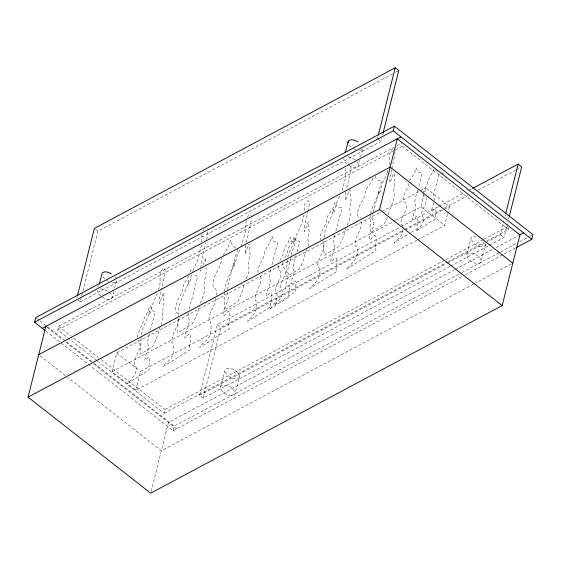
<?xml version="1.0" encoding="UTF-8"?>
<svg xmlns="http://www.w3.org/2000/svg" width="561" height="561" viewBox="0 0 561 561"><rect width="100%" height="100%" fill="white"/><g stroke="black" fill="none" stroke-linecap="round" stroke-linejoin="round"><path stroke-width="0.42" stroke-dasharray="2.81 2.1" d="M323.992 240.928L323.725 248.635L324.174 255.416L338.956 246.139L342.771 238.874L346.074 228.004M178.054 319.728L177.767 332.883L192.549 323.606L196.567 315.548L199.534 305.689M201.785 242.079L201.939 234.063M200.824 268.235L201.483 261.146L205.971 242.857M137.249 337.301C138.434 330.254 143.209 324.496 144.254 317.386C147.866 315.92 150.131 298.235 151.358 310.24L155.25 311.839L150.278 330.541M278.137 265.739L278.319 268.831C285.514 274.75 274.322 284.665 275.64 291.615L276.398 292.078C279.069 299.286 273.845 304.946 269.154 309.462L289.308 296.811L288.733 294.588L289.7 289.259L289.21 285.304L288.024 285.43L285.675 288.256L285.269 287.926C285.135 282.464 290.57 277.155 287.534 271.776L288.361 266.868L290.956 257.772M402.756 229.758C403.675 236.104 397.118 238.79 394.067 243.116L409.635 233.348M345.338 168.559L345.127 179.127L342.308 190.537M141.042 337.813L140.615 354.11L152.725 346.516L156.007 339.917L160.025 327.259M178.209 315.261C177.578 302.456 186.161 292.176 188.847 280.177C187.753 291.79 191.126 277.351 191.308 275.086M224.582 292.148L224.112 310.261L237.562 301.818L241.216 294.483L244.554 283.291M246.104 220.333L245.522 231.497L241.426 246.328M188.215 312.652L187.914 315.801C192.03 323.066 184.674 330.247 184.857 337.631L185.41 338.073L188.587 334.258L189.576 333.683L190.186 334.083L190.852 339.433L189.541 346.642L190.319 349.65L163.062 366.754C165.313 362.504 170.544 360.884 172.206 356.151C173.84 352.147 173.987 347.441 172.865 343.248L171.841 342.617C171.035 334.16 178.812 326.677 178.643 317.799M227.016 289.813L234.905 258.179L237.682 249.203M370.807 213.573C371.663 205.354 377.672 198.804 379.124 190.712L378.934 194.141L380.414 191.28L381.725 184.864L387.041 173.679M297.092 251.819L299.911 241.328L296.194 240.585L294.399 236.623L292.674 241.496L288.354 248.221L287.597 252.212L286.075 255.69A7.721 3.1 -54.8 0 0 284.294 258.642M287.211 259.995L286.671 271.019L287.043 276.58L299.146 268.978C303.585 262.709 303.936 254.736 307.547 248.06M324.09 237.527C324.111 227.177 331.663 219.113 333.613 209.253L333.402 213.019L334.188 212.296L335.029 209.877L336.474 202.823L340.541 194.828M370.73 214.302L370.127 226.553L370.533 232.724L383.99 224.281L387.462 217.668M141.463 334.854C142.185 326.278 148.132 319.321 149.689 310.948L149.394 314.518L150.797 311.664L152.185 305.065L157.255 293.852M201.497 244.841L198.089 259.308L193.04 270.542M408.969 183.622L407.062 188.931A8.471 3.401 -54.8 0 0 404.572 193.426L403.036 198.082L403.387 201.182C412.538 205.859 399.039 218.012 401.129 224.435L402.055 224.828L402.44 226.069M224.702 291.327C224.968 280.802 232.149 272.358 234.196 262.296L233.867 266.258L235.424 263.088L236.966 255.76L240.353 248.867M423.527 194.148L423.674 195.565L425.575 196.638M257.99 272.611L258.039 269.932L258.993 266.398L263.607 257.057L265.108 250.43L270.03 242.338L272.085 236.314L273.824 241.574L277.667 242.506C275.872 250.101 273.705 257.871 271.706 265.535M345.849 191.813L345.345 195.025L345.457 200.572L349.552 189.807M307.996 246.398L308.571 242.71L307.828 238.467L309.069 231.237L308.291 221.798L304.469 231.658L304.293 231.111L304.791 224.484L307.828 212.247M200.642 270.009L200.74 271.3L201.588 269.294M245.69 244.982L245.017 254.217L248.733 243.958M361.719 221.644C362.189 230.227 353.781 237.759 355.057 245.69L356.228 246.181C360.814 256.349 352.336 262.948 346.144 269.28L376.094 250.487L375.106 247.731L376.291 240.809L375.33 235.844L374.629 235.522L373.542 236.16L370.12 240.073L369.489 239.708C368.984 232.682 376.943 225.515 372.062 218.846L372.539 214.723M307.989 211.42L309.251 204.716L308.732 201.462L307.835 200.635C303.704 202.24 304.174 207.507 304.483 211.076M216.343 295.324C217.486 292.12 216.371 288.55 213.166 287.162L213.04 284.693C212.928 274.967 221.357 267.667 221.819 257.934M206.658 239.484L207.773 233.642L207.612 231.202M304.062 214.765L301.895 223.439L297.113 233.502L295.507 240.683L294.595 241.854L294.77 238.769L293.726 242.548L287.737 256.615M389.299 164.78C391.157 159.415 387.181 151.365 393.647 148.342M418.836 186.147L422.237 173.174L417.805 172.052L416.395 167.991L414.306 173.363L409.565 180.74M291.643 255.311C290.479 251.083 299.525 241.525 291.559 241.63L290.079 237.163L288.326 242.289L284.651 247.962L282.87 254.792L279.574 261.272M387.223 172.921L387.946 169.871M215.712 298.501C215.326 306.46 207.689 313.185 209.183 321.018L210.305 321.705C211.7 327.168 211.441 333.409 208.306 338.234C206.041 342.049 201.469 343.486 199.541 347.532L229.491 328.739L228.636 325.436L230.073 317.512L229.344 311.635L228.678 311.194L227.591 311.825L224.091 316.025L223.488 315.534C223.292 307.421 231.37 299.525 226.847 291.545M160.937 291.727L159.527 298.382L159.429 303.676L163.56 292.604L163.931 303.648L162.424 311.93L162.978 316.937L161.182 324.454M246.293 242.555L251.026 222.198L251.272 217.724M96.829 360.632L57.741 330.022L58.681 326.285L393.864 147.375M76.836 298.263L77.257 296.58M77.811 300.03L80.174 301.881L81.443 296.832M81.654 295.991L82.712 291.783M82.923 290.942L97.944 231.16L392.581 73.891M98.624 286.496L99.052 284.799M102.207 297.218C104.977 298.761 108.925 300.626 111.828 298.466L113.792 291.573M114.647 288.179L116.562 280.542L115.152 282.141L112.151 282.407M416.893 240.234L135.748 390.302L112.046 371.74L116.786 352.883L380.933 211.883M135.748 390.302L140.488 371.438L404.635 230.445M97.509 361.165L164.029 413.254L164.969 409.516L445.315 259.876M151.119 491.485L168.454 422.461L454.277 269.897M88.428 364.426L173.118 430.743L174.289 426.072L461.065 273.004M449.943 266.412L203.124 398.156L199.576 395.379L217.338 324.651L400.14 227.079M203.124 398.156L220.887 327.435L403.689 229.863M220.508 387.013L225.242 369.089C230.473 366.277 238.825 370.996 239.512 376.817L234.779 394.734C229.547 397.553 221.195 392.833 220.508 387.013L220.978 386.066C226.209 383.247 234.561 387.967 235.248 393.787M348.388 165.116C351.158 166.659 355.106 168.524 358.009 166.365L359.755 160.32M360.611 156.926L362.743 148.441L361.333 150.039L358.325 150.306M377.434 138.539L377.862 136.856M80.174 301.881L380.989 141.316L381.838 137.95M382.679 134.584L383.107 132.901M395.239 149.871L402.195 146.162L402.567 144.668M395.512 220.438L420.995 206.834L423.878 195.354M424.705 192.072L425.736 187.97L449.438 206.532L447.79 213.096M417.665 239.82L444.698 225.389L447.58 213.909M485.658 243.537L480.959 262.639C475.728 265.451 467.376 260.732 466.689 254.911L471.422 236.987L473.708 236.027L477.229 236.483M485.728 242.633L500.384 234.814L503.771 221.343M505.04 216.287L505.461 214.604M489.283 245.416L503.939 237.591L507.319 224.12M508.589 219.071L509.016 217.388M486.857 240.935L508.483 229.393L509.044 227.149M190.242 272.155L191.364 268.992L192.353 271.678M372.728 178.307L371.698 181.175L366.417 188.889L365.281 191.883L364.664 196.027L362.553 200.845A10.701 4.299 -54.8 0 0 359.405 206.518L357.469 212.402L357.525 215.312L357.904 216.315L360.73 217.913M434.011 168.644C431.682 174.226 428.183 179.155 426.795 185.151A7.202 2.889 -54.8 0 0 424.684 188.973L423.373 192.928M282.793 262.611L282.407 264.028L282.723 266.854C290.738 271.468 279.027 281.888 280.668 288.052L281.517 288.41C284.757 295.451 278.712 300.724 274.238 305.079L295.85 291.51L295.135 289.525L295.991 284.532L295.296 280.949L294.006 281.173L291.538 283.999L291.082 283.733C290.717 278.663 296.46 273.495 292.94 268.677L293.662 264.091L296.152 255.479M158.188 289.953C162.522 283.298 156.856 272.646 163.98 267.948L164.822 269L165.193 272.835L161.386 290.1M346.81 187.907L350.948 169.829L351.039 165.593M391.578 169.695L389.797 177.767L389.902 182.816L394.152 171.862M391.802 168.896L394.902 154.836L394.986 150.986M417.812 189.786L415.385 198.145L414.586 203.18C418.457 208.461 412.153 214.134 412.552 219.702L413.057 219.989L415.764 216.89L417.181 216.644L417.938 220.578L416.998 226.055L417.784 228.236L410.372 232.885M149.303 333.928L147.34 342.925C150.6 348.69 144.773 354.384 144.913 360.239L145.355 360.59L147.873 357.56L148.658 357.105L149.142 357.427L149.668 361.663L148.63 367.385L149.247 369.769L127.635 383.331C132.669 378.486 138.265 372.42 135.404 364.692L134.591 364.194C133.202 356.824 144.661 346.754 137.922 340.197M189.043 309.16C192.241 298.228 195.053 287.022 197.774 276.11L194.716 275.507L192.977 274.581M270.535 269.624L269.091 277.036C272.667 283.361 266.272 289.609 266.426 296.033L266.91 296.418L269.673 293.094L270.535 292.597L271.061 292.947L271.643 297.596L270.507 303.873L271.18 306.488L247.464 321.369C253.018 315.801 259.161 309.735 255.991 300.92L255.101 300.373C254.168 292.057 264.021 283.494 260.101 274.904M334.651 235.15L333.248 242.597C337.694 248.67 330.457 255.192 330.906 261.587L331.488 261.917L334.601 258.355L335.59 257.78L336.228 258.067L337.098 262.59L336.025 268.887L336.923 271.398L309.665 288.501C315.317 283.01 322.933 276.363 318.844 267.478L317.778 267.029C316.313 258.873 327.491 249.778 322.603 241.426M373.065 212.479L381.725 180.937L381.207 180.362L376.571 179.913L374.811 175.228M202.766 265.514L205.782 257.78L205.915 264.729M335.857 230.999L342.042 208.103L341.572 207.584L336.951 206.82L335.331 202.149L334.644 202.816L332.918 208.32L328.115 215.347L327.084 218.061L326.516 221.833L324.595 226.216A9.733 3.913 -54.8 0 0 321.741 231.384L319.973 236.735L320.373 240.297M388.352 214.87C390.056 206.455 396.354 198.727 393.689 189.877C395.961 184.267 394.306 178.426 394.201 172.634M433.891 202.668L431.374 210.606L431.893 211.546L434.193 208.916L435.399 208.706L436.044 212.051L435.245 216.707L435.911 218.559L415.757 231.209C419.93 227.149 425.568 222.233 422.545 215.662L421.753 215.326C420.932 209.281 428.022 203.398 425.827 196.876M439.151 174.176L433.344 195.249L433.197 197.262L434.221 199.05L434.326 200.438M200.228 303.249C203.706 296.215 205.929 288.55 204.477 280.745C205.635 276.398 206.672 271.994 205.999 267.478M246.321 278.859L248.172 273.649L248.958 268.95L248.348 263.39L250.017 254.189L249.652 244.28M347.231 225.192L349.208 220.599L350.464 214.064L349.552 208.888L351.067 200.06L350.232 190.235M239.512 376.817L239.042 377.763C233.811 380.575 225.459 375.856 224.772 370.036M466.689 254.911L467.159 253.965C472.39 251.146 480.742 255.872 481.429 261.685M485.693 244.715L485.223 245.662C479.992 248.481 471.64 243.755 470.952 237.941M222.976 255.451L228.032 247.717L230.641 240.108L231.307 241.125L232.415 246.251L235.837 247.52M202.914 230.901L204.078 229.119M246.994 217.451L249.554 214.667L250.746 214.814L251.005 215.683M188.994 275.914L184.022 283.586L181.617 292.828L177.809 299.974L175.214 307.624L175.46 311.811L177.585 313.347L178.489 315.135M205.242 228.152L205.733 227.836M348.5 163.195L348.998 162.879M395.666 72.243L397.98 71.009M396.95 145.727L402.356 142.845M57.741 330.022L394.467 150.285M381.711 211.469L419.558 191.273M420.329 190.859L425.736 187.97M112.046 371.74L394.734 220.852M400.912 226.665L437.931 206.904M438.702 206.497L464.157 192.907M468.786 190.438L471.871 188.791M404.46 229.449L441.486 209.688M444.571 208.04L467.713 195.691M472.341 193.222L475.419 191.574M478.505 189.927L515.531 170.165M516.302 169.752L520.159 167.697M405.414 230.031L443.26 209.828M444.032 209.421L449.438 206.532M446.086 259.463L483.161 239.673M483.933 239.259L509.416 225.655M164.029 413.254L447.468 261.959M448.239 261.545L483.764 242.583M199.576 395.379L446.395 263.628M447.166 263.221L484.956 243.046M450.714 265.998L488.512 245.83M455.048 269.49L492.902 249.28M495.987 247.632L518.392 235.676M461.836 272.59L499.711 252.373M500.482 251.959L516.716 243.292M519.809 241.644L529.086 236.693M529.857 236.279L531.407 235.452M173.118 430.743L462.292 276.384M465.378 274.736L515.566 247.948M473.435 284.168L161.351 450.749L67.65 377.378M474.206 283.754L511.288 263.965M100.314 288.824L103.841 289.28L108.785 291.853M437.264 171.28L436.234 171.063L435.764 170.193M348.157 156.771L351.95 157.914L355.527 160.166M355.821 149.654L352.652 148.146M106.471 280.248L108.35 281.264M441.535 172.5L443.59 174.106M402.195 146.162L508.483 229.393M378.03 139.002L380.989 141.316M500.384 234.814L503.939 237.591M420.995 206.834L444.698 225.389M95.573 229.309L97.944 231.16M217.338 324.651L220.887 327.435M116.786 352.883L140.488 371.438M58.681 326.285L71.023 335.955M73.764 338.101L98.448 357.434M101.19 359.58L164.969 409.516M36.43 318.122L39.186 320.282M39.873 320.822L46.766 326.221M47.461 326.761L93.638 362.925M94.332 363.465L174.289 426.072M47.194 327.512L63.042 339.917M65.798 342.077L92.663 363.114M93.357 363.654L176.631 428.863M45.743 331.004L87.74 363.886M40.083 355.8L66.955 376.838M350.955 146.919L348.57 144.17M346.691 163.889L344.307 161.147L343.739 158.637M104.774 279.02L102.39 276.271M109.346 292.26L111.737 295.009L112.298 297.512M100.51 295.991L98.126 293.249L97.558 290.738M356.915 161.519L357.911 162.907L358.479 165.418M115.005 276.643L116.001 278.032M207.037 227.997L207.325 228.958"/><path stroke-width="0.84" d="M45.055 330.464L34.565 322.252L35.743 317.582L394.404 126.141L532.95 234.631L531.779 239.295L516.337 247.541M523.602 232.892L519.935 234.849L502.172 305.577L150.692 493.182L28.05 397.153L45.813 326.432M77.467 295.738L94.388 228.383L395.203 67.818L398.752 70.595L383.107 132.901M99.262 283.95L102.291 272.814C104.963 270.781 108.673 272.316 111.288 273.719M345.232 152.697L348.472 140.72C351.375 138.553 355.323 140.418 358.093 141.961M378.282 135.173L395.203 67.818M34.565 322.252L393.226 130.811L394.404 126.141M28.05 397.153L379.531 209.541L397.3 138.819L519.935 234.849M505.671 213.762L518.147 164.093L521.702 166.869L509.227 216.546M42.299 328.304L400.961 136.863M38.709 354.72L390.19 167.108L512.831 263.137M472.643 188.377L518.147 164.093M393.226 130.811L531.779 239.295M379.531 209.541L502.172 305.577M348.002 141.667L348.037 142.845"/></g></svg>
